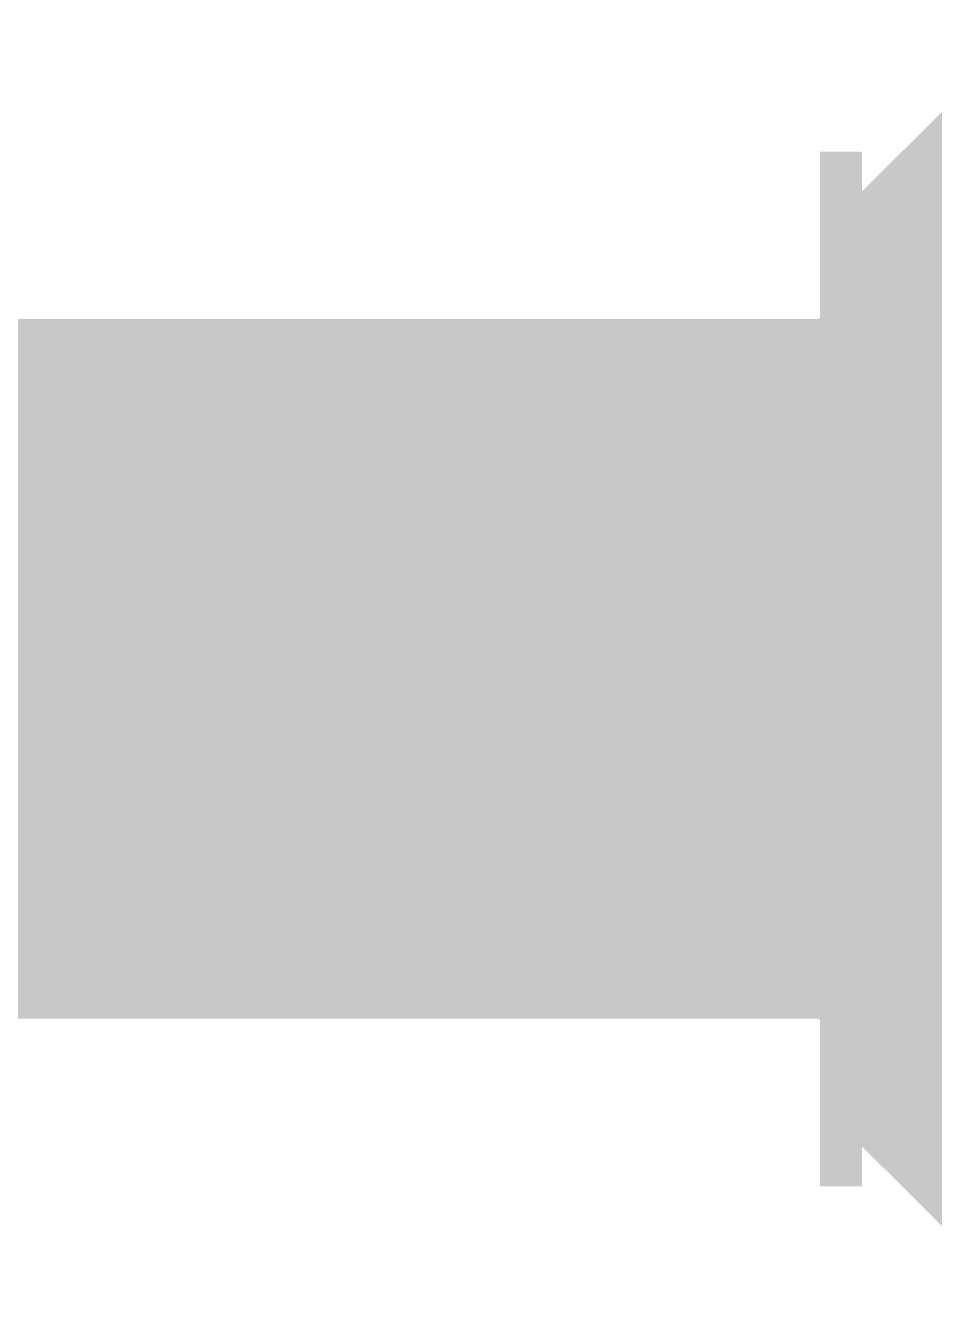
# Model space of a CAD drawing. Header units: inches. Extents: x 0 to 841, y 0 to 594.
# Drawn here: x 773.345 to 774.318, y 541.79 to 543.168 of the extents above; entities that cross this region are included whole.
import ezdxf

# ---------------------------------------------------------------- set-up
doc = ezdxf.new("R2010")
doc.units = ezdxf.units.IN
doc.layers.add('Sheet', color=255, linetype='Continuous')

msp = doc.modelspace()

# ---------------------------------------------------------------- linework, layer by layer
at = {"layer": 'Sheet'}
for points in [[(774.2554, 542.4787, 0.2997, 0.2997, 0), (774.2554, 542.5236, 0.2997, 0.2997, 0), (774.2554, 542.5685, 0.2997, 0.2997, 0), (774.2554, 542.5685, 0.2997, 0.2997, 0), (774.2554, 542.6134, 0.2997, 0.2997, 0), (774.2554, 542.6583, 0.2997, 0.2997, 0), (774.3003, 542.7033, 0.2997, 0.2997, 0), (774.3003, 542.7482, 0.2997, 0.2997, 0), (774.3003, 542.7482, 0.2997, 0.2997, 0), (774.3452, 542.7931, 0.2997, 0.2997, 0), (774.3452, 542.838, 0.2997, 0.2997, 0), (774.3452, 542.8829, 0.2997, 0.2997, 0), (774.3901, 542.8829, 0.2997, 0.2997, 0), (774.3901, 542.9279, 0.2997, 0.2997, 0), (774.4351, 542.9728, 0.2997, 0.2997, 0), (774.4351, 542.9728, 0.2997, 0.2997, 0), (774.48, 543.0177, 0.2997, 0.2997, 0)], [(774.2554, 542.4787, 0.2997, 0.2997, 0), (774.2554, 542.5236, 0.2997, 0.2997, 0), (774.2554, 542.5685, 0.2997, 0.2997, 0), (774.2554, 542.5685, 0.2997, 0.2997, 0), (774.2554, 542.6134, 0.2997, 0.2997, 0), (774.2554, 542.6583, 0.2997, 0.2997, 0), (774.3003, 542.7033, 0.2997, 0.2997, 0), (774.3003, 542.7482, 0.2997, 0.2997, 0), (774.3003, 542.7482, 0.2997, 0.2997, 0), (774.3452, 542.7931, 0.2997, 0.2997, 0), (774.3452, 542.838, 0.2997, 0.2997, 0), (774.3452, 542.8829, 0.2997, 0.2997, 0), (774.3901, 542.8829, 0.2997, 0.2997, 0), (774.3901, 542.9279, 0.2997, 0.2997, 0), (774.4351, 542.9728, 0.2997, 0.2997, 0), (774.4351, 542.9728, 0.2997, 0.2997, 0), (774.48, 543.0177, 0.2997, 0.2997, 0)], [(774.2554, 542.4787, 0.2997, 0.2997, 0), (774.2554, 542.5236, 0.2997, 0.2997, 0), (774.2554, 542.5685, 0.2997, 0.2997, 0), (774.2554, 542.5685, 0.2997, 0.2997, 0), (774.2554, 542.6134, 0.2997, 0.2997, 0), (774.2554, 542.6583, 0.2997, 0.2997, 0), (774.3003, 542.7033, 0.2997, 0.2997, 0), (774.3003, 542.7482, 0.2997, 0.2997, 0), (774.3003, 542.7482, 0.2997, 0.2997, 0), (774.3452, 542.7931, 0.2997, 0.2997, 0), (774.3452, 542.838, 0.2997, 0.2997, 0), (774.3452, 542.8829, 0.2997, 0.2997, 0), (774.3901, 542.8829, 0.2997, 0.2997, 0), (774.3901, 542.9279, 0.2997, 0.2997, 0), (774.4351, 542.9728, 0.2997, 0.2997, 0), (774.4351, 542.9728, 0.2997, 0.2997, 0), (774.48, 543.0177, 0.2997, 0.2997, 0)], [(774.2554, 542.4787, 0.2997, 0.2997, 0), (774.2554, 542.5236, 0.2997, 0.2997, 0), (774.2554, 542.5685, 0.2997, 0.2997, 0), (774.2554, 542.5685, 0.2997, 0.2997, 0), (774.2554, 542.6134, 0.2997, 0.2997, 0), (774.2554, 542.6583, 0.2997, 0.2997, 0), (774.3003, 542.7033, 0.2997, 0.2997, 0), (774.3003, 542.7482, 0.2997, 0.2997, 0), (774.3003, 542.7482, 0.2997, 0.2997, 0), (774.3452, 542.7931, 0.2997, 0.2997, 0), (774.3452, 542.838, 0.2997, 0.2997, 0), (774.3452, 542.8829, 0.2997, 0.2997, 0), (774.3901, 542.8829, 0.2997, 0.2997, 0), (774.3901, 542.9279, 0.2997, 0.2997, 0), (774.4351, 542.9728, 0.2997, 0.2997, 0), (774.4351, 542.9728, 0.2997, 0.2997, 0), (774.48, 543.0177, 0.2997, 0.2997, 0)], [(774.2554, 542.4787, 0.0991, 0.0991, 0), (774.2554, 542.5236, 0.0991, 0.0991, 0), (774.2554, 542.5685, 0.0991, 0.0991, 0), (774.2554, 542.5685, 0.0991, 0.0991, 0), (774.2554, 542.6134, 0.0991, 0.0991, 0), (774.2554, 542.6583, 0.0991, 0.0991, 0), (774.3003, 542.7033, 0.0991, 0.0991, 0), (774.3003, 542.7482, 0.0991, 0.0991, 0), (774.3003, 542.7482, 0.0991, 0.0991, 0), (774.3452, 542.7931, 0.0991, 0.0991, 0), (774.3452, 542.838, 0.0991, 0.0991, 0), (774.3452, 542.8829, 0.0991, 0.0991, 0), (774.3901, 542.8829, 0.0991, 0.0991, 0)], [(774.2554, 542.4787, 0.0991, 0.0991, 0), (774.2554, 542.5236, 0.0991, 0.0991, 0), (774.2554, 542.5685, 0.0991, 0.0991, 0), (774.2554, 542.5685, 0.0991, 0.0991, 0), (774.2554, 542.6134, 0.0991, 0.0991, 0), (774.2554, 542.6583, 0.0991, 0.0991, 0), (774.3003, 542.7033, 0.0991, 0.0991, 0), (774.3003, 542.7482, 0.0991, 0.0991, 0), (774.3003, 542.7482, 0.0991, 0.0991, 0), (774.3452, 542.7931, 0.0991, 0.0991, 0), (774.3452, 542.838, 0.0991, 0.0991, 0), (774.3452, 542.8829, 0.0991, 0.0991, 0), (774.3901, 542.8829, 0.0991, 0.0991, 0)], [(774.2554, 542.4787, 0.0991, 0.0991, 0), (774.2554, 542.5236, 0.0991, 0.0991, 0), (774.2554, 542.5685, 0.0991, 0.0991, 0), (774.2554, 542.5685, 0.0991, 0.0991, 0), (774.2554, 542.6134, 0.0991, 0.0991, 0), (774.2554, 542.6583, 0.0991, 0.0991, 0), (774.3003, 542.7033, 0.0991, 0.0991, 0), (774.3003, 542.7482, 0.0991, 0.0991, 0), (774.3003, 542.7482, 0.0991, 0.0991, 0), (774.3452, 542.7931, 0.0991, 0.0991, 0), (774.3452, 542.838, 0.0991, 0.0991, 0), (774.3452, 542.8829, 0.0991, 0.0991, 0), (774.3901, 542.8829, 0.0991, 0.0991, 0)], [(774.2554, 542.4787, 0.0991, 0.0991, 0), (774.2554, 542.5236, 0.0991, 0.0991, 0), (774.2554, 542.5685, 0.0991, 0.0991, 0), (774.2554, 542.5685, 0.0991, 0.0991, 0), (774.2554, 542.6134, 0.0991, 0.0991, 0), (774.2554, 542.6583, 0.0991, 0.0991, 0), (774.3003, 542.7033, 0.0991, 0.0991, 0), (774.3003, 542.7482, 0.0991, 0.0991, 0), (774.3003, 542.7482, 0.0991, 0.0991, 0), (774.3452, 542.7931, 0.0991, 0.0991, 0), (774.3452, 542.838, 0.0991, 0.0991, 0), (774.3452, 542.8829, 0.0991, 0.0991, 0), (774.3901, 542.8829, 0.0991, 0.0991, 0)], [(752.5162, 542.4787, 0.7493, 0.7493, 0), (760.0171, 542.4787, 0.7493, 0.7493, 0), (775.019, 542.4787, 0.7493, 0.7493, 0)], [(774.48, 541.9397, 0.2997, 0.2997, 0), (774.4351, 541.9846, 0.2997, 0.2997, 0), (774.4351, 541.9846, 0.2997, 0.2997, 0), (774.3901, 542.0295, 0.2997, 0.2997, 0), (774.3901, 542.0744, 0.2997, 0.2997, 0), (774.3452, 542.0744, 0.2997, 0.2997, 0), (774.3452, 542.1193, 0.2997, 0.2997, 0), (774.3452, 542.1642, 0.2997, 0.2997, 0), (774.3003, 542.2092, 0.2997, 0.2997, 0), (774.3003, 542.2092, 0.2997, 0.2997, 0), (774.3003, 542.2541, 0.2997, 0.2997, 0), (774.2554, 542.299, 0.2997, 0.2997, 0), (774.2554, 542.3439, 0.2997, 0.2997, 0), (774.2554, 542.3888, 0.2997, 0.2997, 0), (774.2554, 542.3888, 0.2997, 0.2997, 0), (774.2554, 542.4338, 0.2997, 0.2997, 0), (774.2554, 542.4787, 0.2997, 0.2997, 0)], [(774.2554, 542.4787, 0.2997, 0.2997, 0), (774.2554, 542.4787, 0.2997, 0.2997, 0)], [(774.48, 541.9397, 0.2997, 0.2997, 0), (774.4351, 541.9846, 0.2997, 0.2997, 0), (774.4351, 541.9846, 0.2997, 0.2997, 0), (774.3901, 542.0295, 0.2997, 0.2997, 0), (774.3901, 542.0744, 0.2997, 0.2997, 0), (774.3452, 542.0744, 0.2997, 0.2997, 0), (774.3452, 542.1193, 0.2997, 0.2997, 0), (774.3452, 542.1642, 0.2997, 0.2997, 0), (774.3003, 542.2092, 0.2997, 0.2997, 0), (774.3003, 542.2092, 0.2997, 0.2997, 0), (774.3003, 542.2541, 0.2997, 0.2997, 0), (774.2554, 542.299, 0.2997, 0.2997, 0), (774.2554, 542.3439, 0.2997, 0.2997, 0), (774.2554, 542.3888, 0.2997, 0.2997, 0), (774.2554, 542.3888, 0.2997, 0.2997, 0), (774.2554, 542.4338, 0.2997, 0.2997, 0), (774.2554, 542.4787, 0.2997, 0.2997, 0)], [(774.2554, 542.4787, 0.2997, 0.2997, 0), (774.2554, 542.4787, 0.2997, 0.2997, 0)], [(774.48, 541.9397, 0.2997, 0.2997, 0), (774.4351, 541.9846, 0.2997, 0.2997, 0), (774.4351, 541.9846, 0.2997, 0.2997, 0), (774.3901, 542.0295, 0.2997, 0.2997, 0), (774.3901, 542.0744, 0.2997, 0.2997, 0), (774.3452, 542.0744, 0.2997, 0.2997, 0), (774.3452, 542.1193, 0.2997, 0.2997, 0), (774.3452, 542.1642, 0.2997, 0.2997, 0), (774.3003, 542.2092, 0.2997, 0.2997, 0), (774.3003, 542.2092, 0.2997, 0.2997, 0), (774.3003, 542.2541, 0.2997, 0.2997, 0), (774.2554, 542.299, 0.2997, 0.2997, 0), (774.2554, 542.3439, 0.2997, 0.2997, 0), (774.2554, 542.3888, 0.2997, 0.2997, 0), (774.2554, 542.3888, 0.2997, 0.2997, 0), (774.2554, 542.4338, 0.2997, 0.2997, 0), (774.2554, 542.4787, 0.2997, 0.2997, 0)], [(774.2554, 542.4787, 0.2997, 0.2997, 0), (774.2554, 542.4787, 0.2997, 0.2997, 0)], [(774.48, 541.9397, 0.2997, 0.2997, 0), (774.4351, 541.9846, 0.2997, 0.2997, 0), (774.4351, 541.9846, 0.2997, 0.2997, 0), (774.3901, 542.0295, 0.2997, 0.2997, 0), (774.3901, 542.0744, 0.2997, 0.2997, 0), (774.3452, 542.0744, 0.2997, 0.2997, 0), (774.3452, 542.1193, 0.2997, 0.2997, 0), (774.3452, 542.1642, 0.2997, 0.2997, 0), (774.3003, 542.2092, 0.2997, 0.2997, 0), (774.3003, 542.2092, 0.2997, 0.2997, 0), (774.3003, 542.2541, 0.2997, 0.2997, 0), (774.2554, 542.299, 0.2997, 0.2997, 0), (774.2554, 542.3439, 0.2997, 0.2997, 0), (774.2554, 542.3888, 0.2997, 0.2997, 0), (774.2554, 542.3888, 0.2997, 0.2997, 0), (774.2554, 542.4338, 0.2997, 0.2997, 0), (774.2554, 542.4787, 0.2997, 0.2997, 0)], [(774.2554, 542.4787, 0.2997, 0.2997, 0), (774.2554, 542.4787, 0.2997, 0.2997, 0)], [(774.3901, 542.0744, 0.0991, 0.0991, 0), (774.3452, 542.0744, 0.0991, 0.0991, 0), (774.3452, 542.1193, 0.0991, 0.0991, 0), (774.3452, 542.1642, 0.0991, 0.0991, 0), (774.3003, 542.2092, 0.0991, 0.0991, 0), (774.3003, 542.2092, 0.0991, 0.0991, 0), (774.3003, 542.2541, 0.0991, 0.0991, 0), (774.2554, 542.299, 0.0991, 0.0991, 0), (774.2554, 542.3439, 0.0991, 0.0991, 0), (774.2554, 542.3888, 0.0991, 0.0991, 0), (774.2554, 542.3888, 0.0991, 0.0991, 0), (774.2554, 542.4338, 0.0991, 0.0991, 0), (774.2554, 542.4787, 0.0991, 0.0991, 0)], [(774.2554, 542.4787, 0.0991, 0.0991, 0), (774.2554, 542.4787, 0.0991, 0.0991, 0)], [(774.3901, 542.0744, 0.0991, 0.0991, 0), (774.3452, 542.0744, 0.0991, 0.0991, 0), (774.3452, 542.1193, 0.0991, 0.0991, 0), (774.3452, 542.1642, 0.0991, 0.0991, 0), (774.3003, 542.2092, 0.0991, 0.0991, 0), (774.3003, 542.2092, 0.0991, 0.0991, 0), (774.3003, 542.2541, 0.0991, 0.0991, 0), (774.2554, 542.299, 0.0991, 0.0991, 0), (774.2554, 542.3439, 0.0991, 0.0991, 0), (774.2554, 542.3888, 0.0991, 0.0991, 0), (774.2554, 542.3888, 0.0991, 0.0991, 0), (774.2554, 542.4338, 0.0991, 0.0991, 0), (774.2554, 542.4787, 0.0991, 0.0991, 0)], [(774.2554, 542.4787, 0.0991, 0.0991, 0), (774.2554, 542.4787, 0.0991, 0.0991, 0)], [(774.3901, 542.0744, 0.0991, 0.0991, 0), (774.3452, 542.0744, 0.0991, 0.0991, 0), (774.3452, 542.1193, 0.0991, 0.0991, 0), (774.3452, 542.1642, 0.0991, 0.0991, 0), (774.3003, 542.2092, 0.0991, 0.0991, 0), (774.3003, 542.2092, 0.0991, 0.0991, 0), (774.3003, 542.2541, 0.0991, 0.0991, 0), (774.2554, 542.299, 0.0991, 0.0991, 0), (774.2554, 542.3439, 0.0991, 0.0991, 0), (774.2554, 542.3888, 0.0991, 0.0991, 0), (774.2554, 542.3888, 0.0991, 0.0991, 0), (774.2554, 542.4338, 0.0991, 0.0991, 0), (774.2554, 542.4787, 0.0991, 0.0991, 0)], [(774.2554, 542.4787, 0.0991, 0.0991, 0), (774.2554, 542.4787, 0.0991, 0.0991, 0)], [(774.3901, 542.0744, 0.0991, 0.0991, 0), (774.3452, 542.0744, 0.0991, 0.0991, 0), (774.3452, 542.1193, 0.0991, 0.0991, 0), (774.3452, 542.1642, 0.0991, 0.0991, 0), (774.3003, 542.2092, 0.0991, 0.0991, 0), (774.3003, 542.2092, 0.0991, 0.0991, 0), (774.3003, 542.2541, 0.0991, 0.0991, 0), (774.2554, 542.299, 0.0991, 0.0991, 0), (774.2554, 542.3439, 0.0991, 0.0991, 0), (774.2554, 542.3888, 0.0991, 0.0991, 0), (774.2554, 542.3888, 0.0991, 0.0991, 0), (774.2554, 542.4338, 0.0991, 0.0991, 0), (774.2554, 542.4787, 0.0991, 0.0991, 0)], [(774.2554, 542.4787, 0.0991, 0.0991, 0), (774.2554, 542.4787, 0.0991, 0.0991, 0)]]:
    msp.add_lwpolyline(points, format="xyseb", dxfattribs=at)

doc.saveas('drawing.dxf')
